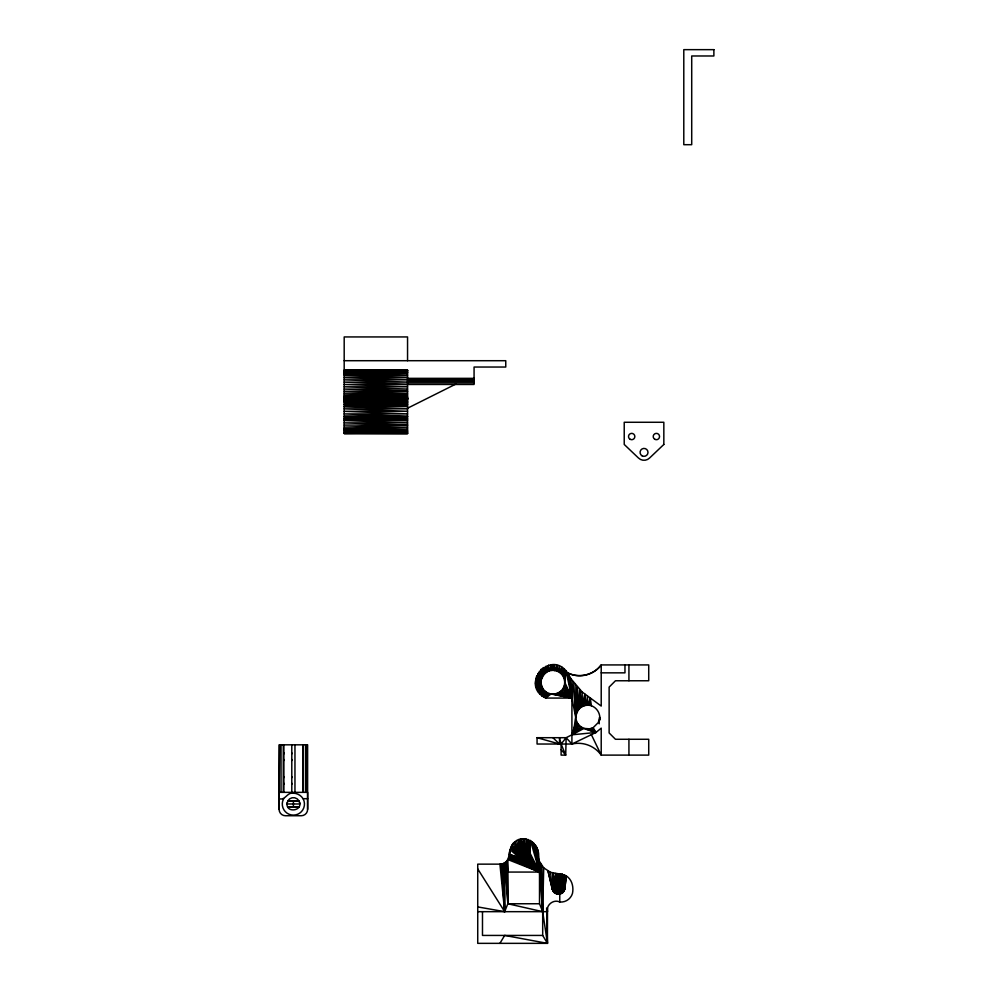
<?xml version="1.0" encoding="UTF-8"?>
<svg xmlns="http://www.w3.org/2000/svg" width="993" height="993" viewBox="0 0 993 993"><rect width="100%" height="100%" fill="white"/><g stroke="black" fill="none" stroke-linecap="round" stroke-linejoin="round"><path stroke-width="1.49" d="M279.12 809.407L279.12 744.824L307.619 744.824L307.619 809.407A6.33 6.33 0 0 1 301.289 815.737L285.45 815.737A6.33 6.33 0 0 1 279.12 809.407L279.12 792.352L307.619 792.352L307.619 809.407M283.861 784.296L283.861 783.266M283.861 777.668L283.861 776.638M283.861 760.526L283.861 759.508M283.861 753.91L283.861 752.88M291.793 783.266L291.793 784.296M291.793 777.668L291.793 776.638M291.793 759.508L291.793 760.526M291.793 753.91L291.793 752.88M571 678.815L582.146 691.984L601.212 706.048L601.212 664.925C593.677 675.079 578.807 678.579 567.549 672.82L571 678.815L571.918 698.067L571.906 744.03A28.201 28.201 0 0 1 601.212 755.114L648.727 755.114L648.727 739.276L615.461 739.276L609.131 732.946L609.131 687.094L615.461 680.764L648.727 680.764L648.727 664.925L601.212 664.925A26.761 26.761 0 0 1 567.549 672.82C550.656 648.206 518.867 684.996 545.703 698.067L571.918 698.067L576.014 718.957C577.343 728.477 588.799 729.954 596.023 732.437L601.212 728.142L601.212 755.114L591.381 734.671M556.564 670.958L554.752 670.523L552.902 664.876L552.902 670.374L551.14 664.925L549.228 670.958L548.459 665.409L545.914 672.646L545.877 666.315L544.499 673.85L543.469 667.606L541.595 678.579L541.284 669.257C541.048 676.99 538.702 688.559 547.503 692.841C551.4 694.839 556.341 694.442 559.878 691.86C567.661 686.722 565.563 673.44 556.564 670.958L556.589 665.223L554.752 670.523C542.017 668.512 538.74 684.438 539.907 693.859L539.398 671.243L538.256 691.687L537.846 673.49L536.952 689.279L536.654 675.948L536.046 686.697L535.872 678.567L535.562 684.016M599.611 719.95C601.137 712.031 594.075 703.826 585.895 705.365C572.092 707.773 576.908 726.057 571.918 734.82L566.134 737.7L561.107 744.03L561.107 755.114L565.712 755.114L566.134 737.7L537.064 737.7L537.064 744.03L571.906 744.03L596.023 732.437L593.144 727.683L589.606 728.837L584.07 728.403L571.918 734.82L576.449 720.769M538.218 858.808C541.806 844.671 523.956 831.563 513.207 843.38C507.448 849.574 511.941 863.848 499.913 864.146L477.732 864.146L477.732 943.35L547.428 943.35L547.491 908.26M577.156 711.708L577.281 687.057L575.866 717.107L572.949 681.67L571.918 698.067L551.041 693.983L545.703 698.067L544.499 690.656L544.127 697.309L542.315 687.653L541.88 695.758L541.024 682.253M541.16 680.391L541.284 669.257L539.907 693.859M546.634 908.036L547.428 943.35L542.687 935.431L542.687 911.673L539.509 903.754L539.509 872.065L528.152 857.542L528.288 839.569L526.836 847.575L526.836 858.548L539.509 872.065L542.687 911.673L547.428 943.35L504.667 935.431L499.913 943.35M579.341 708.704L579.651 689.589L580.768 707.488L582.146 691.984L582.357 706.519L584.753 694.256L585.895 705.365L587.484 696.378L587.744 705.229L590.314 698.377L591.418 705.8M551.041 670.523L551.14 664.925M543.283 675.277L543.469 667.606L542.315 676.866M537.139 851.882L536.704 847.29L539.261 861.068L543.717 867.857L542.687 911.673L507.833 903.754L505.052 862.483L504.667 911.673L477.732 906.919M562.075 874.101L564.012 891.081C567.363 885.83 560.611 879.066 555.348 882.417L556.887 894.035L557.421 873.691L560.164 894.035L560.164 881.784L562.075 874.101L561.69 893.402L558.525 873.703L558.525 894.246L555.621 873.579L555.348 893.402L553.113 873.145L552.406 889.554L548.049 871.146L552.406 889.554C553.597 894.842 561.492 895.872 564.012 891.081L564.297 874.87L550.519 872.313L543.717 867.857M576.449 713.433L577.281 687.057L578.137 710.119L579.651 689.589M549.228 693.548L545.703 698.067L545.914 691.86M576.014 715.245L577.281 687.057M563.49 676.866L563.912 668.761L562.51 675.277L561.666 667.197L559.878 672.646L559.208 666.018L558.289 671.665L556.589 665.223M561.293 673.85L561.666 667.197M584.07 705.8L584.753 694.256M550.519 872.313L552.182 887.916L553.113 873.145L552.406 889.554M539.261 861.068L539.509 872.065L520.506 858.548L521.337 838.998L523.671 859.392L539.509 872.065L540.44 863.525L542.687 911.673L541.93 865.809M589.606 705.365L590.314 698.377M564.856 887.916L566.358 876L564.297 874.87L563.006 883.435L563.006 892.384L561.69 882.417M509.471 851.82L509.521 854.427L519.19 857.542L517.341 853.061L519.054 839.569L519.19 857.542L539.509 872.065L538.442 858.473L538.802 863.029M287.262 802.344C284.544 813.888 304.503 811.231 298.905 800.805L287.896 800.817L287.039 803.982L299.762 803.982L299.538 802.344M564.632 680.391L565.886 670.647L571.918 698.067L552.902 694.132M538.256 858.97L538.007 855.966L539.509 872.065L509.508 854.489L509.868 849.511L519.19 857.542L518.185 849.896L517.552 854.7L514.945 841.791L517.341 853.061L519.054 839.569L517.552 854.7L511.767 845.229L518.185 856.227L518.185 849.896C526.911 838.092 536.555 861.365 522.033 859.181L520.506 847.575M552.182 887.916L553.039 884.738L555.348 882.417M547.503 671.665L548.459 665.409M555.621 873.579L554.044 883.435L554.044 892.384L553.039 884.738L553.039 891.081M564.012 884.738L564.645 889.554L566.358 876C572.105 879.624 573.78 887.097 572.477 893.402A12.053 12.053 0 0 1 559.767 902.004C553.635 898.913 545.889 904.983 547.428 911.673L477.732 911.673M526.836 858.548L523.671 838.812L522.033 846.942L522.033 859.181M521.337 838.998L519.19 848.581L520.506 858.548L509.521 854.427L539.509 872.065L536.704 847.29M593.144 727.683L598.332 722.494L599.623 717.107L599.995 719.9M545.703 698.067L547.503 692.841M535.587 845.229L539.509 872.065L507.907 859.578L507.833 903.754L504.667 911.673L477.732 868.9M283.688 798.682L282.657 801.177A11.084 11.084 0 0 0 293.369 815.129A11.084 11.084 0 0 0 304.081 801.177C302.828 796.473 298.148 793.233 293.369 793.184C286.989 791.98 285.326 800.892 279.12 798.682M577.156 722.494L571.918 734.82L596.023 732.437L591.418 728.403M578.137 724.083L571.918 734.82L582.357 727.683M579.341 725.498L571.918 734.82L580.768 726.715M407.552 408.222L456.06 383.968M344.186 360.707L505.76 360.707L505.76 367.038L474.071 367.038L474.071 384.465L344.186 384.465L407.552 386.798L344.186 386.798L407.552 389.082L344.186 389.082L407.552 391.23L344.186 393.191L407.552 393.191L344.186 394.929L407.552 394.929L344.186 396.368L407.552 397.498L344.186 398.267L407.552 398.665L344.186 398.752L407.552 399.223L344.186 400.055L407.552 401.222L344.186 401.222L407.552 402.724L344.186 404.511L407.552 405.057L344.186 406.559L407.552 408.843L344.186 408.843L407.552 411.301L344.186 411.301L407.552 413.907L344.186 413.907L407.552 416.415L344.186 416.415L407.552 416.588L344.186 416.588L407.552 418.202L344.186 418.202L407.552 419.307L344.186 419.307L407.552 420.548L344.186 420.548L407.552 422.869L344.186 422.869L407.552 425.078L344.186 427.139L407.552 427.139L344.186 428.988L407.552 430.577L344.186 430.577L407.552 431.856L344.186 432.799L407.552 432.799L344.186 433.37L407.552 433.569L407.552 370.252L344.186 370.302M407.552 384.465L344.186 382.119L407.552 382.119L344.186 379.847L407.552 379.847L344.186 377.7L407.552 377.7L344.186 375.726L407.552 375.726L344.186 374.001L407.552 372.549L344.186 371.432L407.552 370.662L344.186 370.662L407.552 370.265M407.552 403.94L344.186 404.511L407.552 404.511M289.968 800.817L297.341 800.805M297.354 807.148L287.896 807.172L298.905 807.16L294.412 807.16M289.968 807.16L292.364 807.148M344.186 371.432L407.552 371.432M344.186 372.549L407.552 372.549M344.186 374.001L407.552 374.001M407.552 378.345L474.071 378.345M407.552 378.978L474.071 378.978M407.552 379.984L474.071 379.984M407.552 381.3L474.071 381.3M407.552 382.826L474.071 382.826M344.186 391.23L407.552 391.23M344.186 396.368L407.552 396.368M344.186 397.498L407.552 397.498M344.186 398.267L407.552 398.267M344.186 398.665L407.552 398.665M344.186 399.223L407.552 399.223M344.186 400.055L407.552 400.055M344.186 402.724L407.552 402.724M344.186 406.559L407.552 406.559M344.186 425.078L407.552 425.078M344.186 428.988L407.552 428.988M344.186 431.856L407.552 431.856M344.186 433.37L407.552 433.37M407.552 433.569L344.186 433.569L344.186 336.937L407.552 336.937L407.552 360.707M601.212 672.844L624.969 672.844L624.969 664.925M303.051 798.682L307.619 798.682M296.82 800.817L295.38 800.817M534.135 843.38L539.509 872.065L507.833 872.065L507.088 860.67L507.833 903.754L539.509 903.754M542.687 935.431L482.486 935.431L482.486 911.673M344.186 370.252L407.552 370.302M279.12 792.352L279.604 744.824M298.905 807.16L293.394 807.16L293.407 800.817L287.896 800.805A6.355 6.355 0 0 1 298.905 800.805M344.186 401.222L407.552 401.631M554.752 693.983L571.918 698.067L569.2 675.861M537.064 737.7L559.518 744.03L559.518 737.7L561.107 744.03L565.712 755.114L561.107 749.578M556.564 693.548L571.918 698.067L568.84 675.228M585.895 728.837L596.023 732.437L589.606 728.837M558.289 692.841L571.918 698.067L567.549 672.82M587.744 728.986L596.023 732.437M508.565 858.386L539.509 872.065L532.409 841.791M509.061 857.108L539.509 872.065L530.436 840.512L529.157 856.227L539.509 872.065L509.384 855.78M559.878 691.86L571.918 698.067L564.781 682.253L565.886 670.647L564.198 678.579L563.912 668.761M561.293 690.656L571.918 698.067L564.632 684.115M523.671 846.731L525.309 859.181L539.509 872.065L530.014 853.061L530.436 840.512L529.79 854.7L539.509 872.065M562.51 689.241L571.918 698.067L564.198 685.927M552.915 737.7L559.518 744.03M566.134 737.7L571.906 744.03M518.185 856.227L510.638 847.29L519.19 857.542M563.49 687.653L571.918 698.067M513.207 843.38L517.552 854.7M553.871 664.863L554.752 670.523M555.795 873.617L556.887 881.784M529.79 854.7L528.288 839.569M528.152 848.581L529.157 856.227M528.152 857.542L526.017 838.998L525.309 859.181M537.883 853.061L537.474 849.511L537.958 855.78M543.283 689.241L544.127 697.309M499.913 864.146L504.667 911.673L503.861 863.153M501.266 863.997L504.667 911.673L502.595 863.662M541.16 684.115L541.88 695.758L541.595 685.927M599.04 720.769L599.226 723.81M560.164 881.784L559.767 873.703L559.767 881.734M546.671 927.946L547.428 943.35M506.132 861.651L507.833 903.754M547.342 909.389L547.428 911.673M516.906 840.512L517.341 853.061M564.297 874.87L564.645 886.265M575.046 684.425L575.866 717.107M628.929 664.925L628.929 680.764M628.929 739.276L628.929 755.114M559.767 894.085L559.767 902.004M523.671 838.812L523.671 859.392M307.147 744.824L307.147 792.352M305.72 744.824L305.72 792.352M303.448 744.824L303.461 792.352M302.877 744.824L302.877 792.352M294.958 744.824L294.958 792.352M291.793 744.824L291.793 792.352M283.861 744.824L283.874 792.352M283.29 744.824L283.29 792.352M281.031 744.824L281.031 792.352M663.833 444.454L649.633 457.972A7.919 7.919 0 0 1 638.425 457.972L624.225 444.454L624.225 422.273L663.833 422.273L663.833 444.454M713.88 49.65L683.792 49.65L683.792 144.693L691.711 144.693L691.711 55.98L713.88 55.98L713.88 49.65M407.552 398.801L344.186 398.752L407.552 398.801M642.049 455.799A3.96 3.96 0 0 0 647.995 452.374A3.96 3.96 0 0 0 642.049 448.948A3.96 3.96 0 0 0 642.049 455.799M630.096 439.278A3.165 3.165 0 0 0 634.85 436.535A3.165 3.165 0 0 0 630.096 433.792A3.165 3.165 0 0 0 630.096 439.278M654.797 439.278A3.165 3.165 0 0 0 659.551 436.535A3.165 3.165 0 0 0 654.797 433.792A3.165 3.165 0 0 0 654.797 439.278"/></g></svg>
